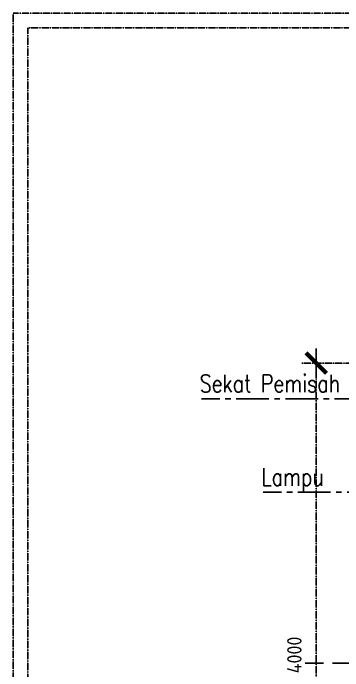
# Model space of a CAD drawing. Header units: millimetres. Extents: x 19989 to 114677, y -6335 to 49043.
# Drawn here: x 81993 to 84255, y 18961 to 23468 of the extents above; entities that cross this region are included whole.
import ezdxf

# ---------------------------------------------------------------- set-up
doc = ezdxf.new("R2010")
doc.units = ezdxf.units.MM
doc.header["$MEASUREMENT"] = 0
doc.linetypes.add('( Hidden )', pattern=[0.375, 0.25, -0.125])
doc.linetypes.add('CENTER2', pattern=[1.125, 0.75, -0.125, 0.125, -0.125])
doc.layers.get('Defpoints').update_dxf_attribs({"lineweight": 0})
doc.styles.add('dD-RS', font='romans.shx', dxfattribs={"width": 0.8})
doc.styles.add('ISO9', font='iso9.shx')
doc.dimstyles.new('DIM100', dxfattribs={"dimscale": 100, "dimtxt": 1, "dimasz": 1, "dimexe": 1, "dimexo": 1, "dimgap": 1, "dimtad": 1, "dimdec": 0, "dimzin": 0, "dimdsep": 46, "dimtxsty": 'ISO9', "dimblk1": 'TICK', "dimblk2": 'TICK', "dimsah": 1, "dimcen": 0.09, "dimclrd": 15, "dimclre": 15, "dimclrt": 1, "dimadec": 0, "dimazin": 0, "dimtfac": 1, "dimtdec": 0, "dimtofl": 0, "dimtmove": 2, "dimatfit": 3, "dimldrblk": 'TICK', "dimfxl": 1, "dimtolj": 1, "dimtzin": 0, "dimarcsym": 0})

# ---------------------------------------------------------------- blocks, each defined once
blk = doc.blocks.new('TICK')
at = {"color": 2}
blk.add_line((-1, 0), (1, 0), dxfattribs=at)
at = {"color": 2, "const_width": 0.3, "flags": 128}
blk.add_lwpolyline([(-0.707, -0.707), (0.707, 0.707)], dxfattribs=at)
blk = doc.blocks.new('*D21')
at = {"color": 15, "linetype": 'CENTER2', "lineweight": -2, "transparency": 16777216}
for p, q in [((84909.1, 21070), (83972, 21070)), ((84072, 17170), (84072, 20970)), ((84909.1, 17070), (83972, 17070))]:
    blk.add_line(p, q, dxfattribs=at)
at = {"layer": 'Defpoints', "color": 0, "linetype": 'CENTER2', "transparency": 16777216}
for p in [(84072, 21070), (85009.1, 21070), (85009.1, 17070)]:
    blk.add_point(p, dxfattribs=at)
at = {"color": 15, "linetype": 'CENTER2', "lineweight": -2, "transparency": 16777216, "xscale": 100, "yscale": 100, "zscale": 100}
for p, rotation in [((84072, 21070), 90), ((84072, 17070), 270)]:
    blk.add_blockref('TICK', p, dxfattribs=dict(at, rotation=rotation))
at = {"color": 1, "linetype": 'CENTER2', "transparency": 16777216, "insert": (83922, 19070), "char_height": 100, "attachment_point": 5, "rotation": 90, "style": 'ISO9'}
blk.add_mtext('\\A1;4000', dxfattribs=at)

msp = doc.modelspace()

# ---------------------------------------------------------------- linework, layer by layer
at = {"linetype": 'CENTER2'}
for points in [[(81993.4, 23468), (91554.6, 23468), (91554.6, 14904.7), (81993.4, 14904.7)], [(82093.4, 23368), (91454.6, 23368), (91454.6, 15004.7), (82093.4, 15004.7)]]:
    msp.add_lwpolyline(points, close=True, dxfattribs=at)
at = {"color": 116, "linetype": 'CENTER2', "ltscale": 300, "true_color": 0x136734}
for points in [[(85749.8, 20516.9), (85071.7, 20516.9), (84760.2, 20826), (83284.1, 20826)], [(86172.7, 19876.9), (85494.7, 19876.9), (85183.2, 20185.9), (83707.1, 20185.9)]]:
    msp.add_lwpolyline(points, dxfattribs=at)
at = {"color": 251, "linetype": '( Hidden )', "ltscale": 500, "true_color": 0x636466}
msp.add_lwpolyline([(83996.2, 19014.3), (89515.1, 19014.3)], dxfattribs=at)

# ---------------------------------------------------------------- texts
at = {"color": 3, "style": 'dD-RS', "width": 0.8}
for s, p in [('Sekat Pemisah', (83273, 20870.1)), ('Lampu', (83696, 20230.1))]:
    msp.add_text(s, height=120, dxfattribs=at).set_placement(p)

# ---------------------------------------------------------------- dimensions: what is measured, and where the dimension line sits
at = {"linetype": 'CENTER2'}
dim = msp.add_linear_dim(base=(84072, 21070), p1=(85009.1, 17070), p2=(85009.1, 21070), angle=90, dimstyle='DIM100', dxfattribs=at)
dim.commit()
dim.dimension.update_dxf_attribs({"geometry": '*D21', "text_midpoint": (83922, 19070)})

doc.saveas('drawing.dxf')
